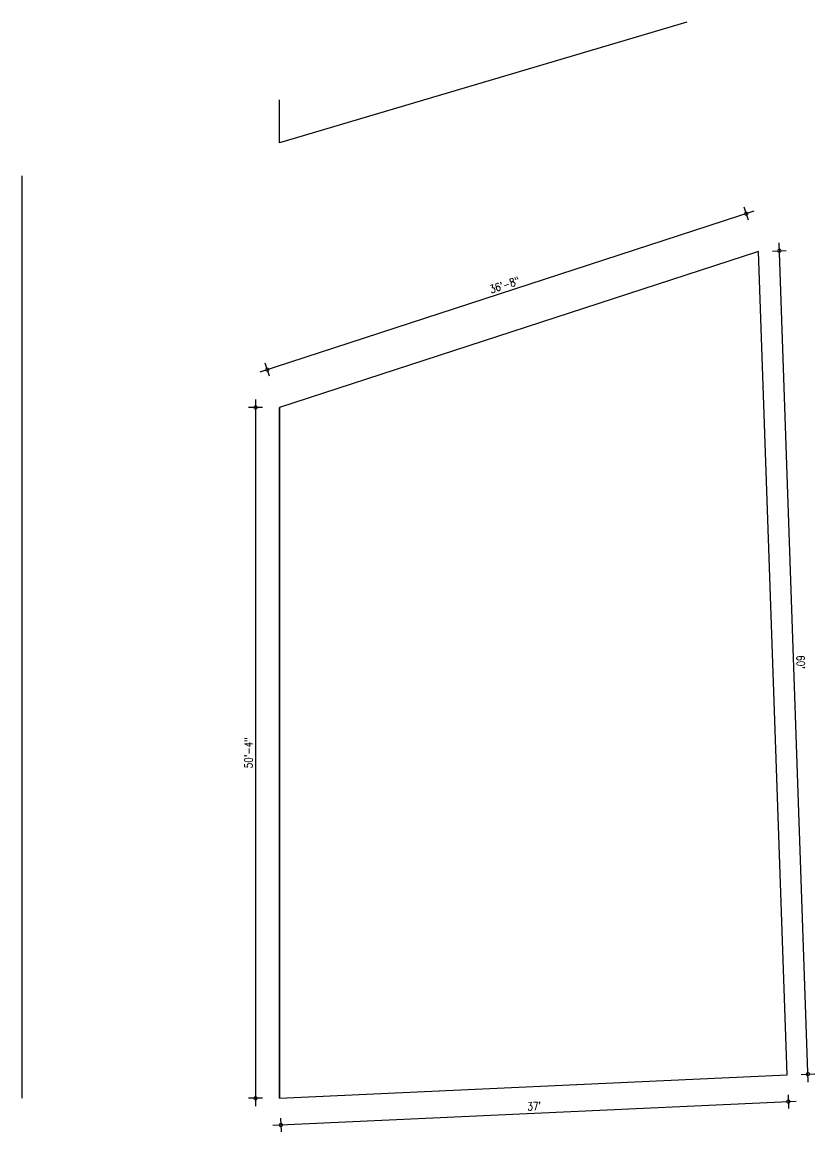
# Model space of a CAD drawing. Header units: inches. Extents: x -9985691 to 3643, y -3270716 to 4788.
# Drawn here: x -4993116 to -4992424, y -3270716 to -3269746 of the extents above; entities that cross this region are included whole.
import ezdxf

# ---------------------------------------------------------------- set-up
doc = ezdxf.new("R2010")
doc.units = ezdxf.units.IN
doc.header["$LTSCALE"] = 2
doc.header["$MEASUREMENT"] = 0
doc.header["$PDMODE"] = 34
doc.layers.get('0').update_dxf_attribs({"linetype": 'CONTINUOUS'})
doc.layers.get('DEFPOINTS').update_dxf_attribs({"color": 141, "linetype": 'CONTINUOUS'})
doc.styles.add('ROMANS', font='Romans.shx', dxfattribs={"width": 0.8})
doc.dimstyles.new('8 SCALE', dxfattribs={"dimscale": 0, "dimtxt": 7, "dimasz": 6, "dimexe": 6, "dimexo": 2, "dimgap": 2, "dimtad": 1, "dimdec": 0, "dimzin": 0, "dimdsep": 46, "dimlunit": 4, "dimtxsty": 'ROMANS', "dimblk": 'DOTSMALL', "dimcen": 0, "dimdle": 7, "dimclrd": 8, "dimclre": 8, "dimclrt": 3, "dimadec": 0, "dimazin": 0, "dimtfac": 1, "dimtdec": 0, "dimtofl": 0, "dimtmove": 2, "dimatfit": 3, "dimfxl": 6, "dimfxlon": 1, "dimtolj": 1, "dimtzin": 0, "dimarcsym": 0})

# ---------------------------------------------------------------- blocks, each defined once
blk = doc.blocks.new('_DOTSMALL')
at = {"color": 0, "linetype": 'ByBlock', "const_width": 0.5}
blk.add_lwpolyline([(-0.0625, 0, 1), (0.0625, 0, 1)], format="xyb", close=True, dxfattribs=at)
blk = doc.blocks.new('*D526')
at = {"color": 8, "lineweight": -2, "ltscale": 0.5, "transparency": 16777216}
for p, q in [((-4992912.39, -3270075.92), (-4992912.39, -3270693.92)), ((-4992906.39, -3270082.92), (-4992918.39, -3270082.92)), ((-4992906.39, -3270686.92), (-4992918.39, -3270686.92))]:
    blk.add_line(p, q, dxfattribs=at)
at = {"layer": 'DEFPOINTS', "color": 0, "ltscale": 0.5, "transparency": 16777216}
for p in [(-4992891.32, -3270082.92), (-4992912.39, -3270686.92), (-4992891.32, -3270686.92)]:
    blk.add_point(p, dxfattribs=at)
at = {"color": 8, "lineweight": -2, "ltscale": 0.5, "transparency": 16777216, "xscale": 6, "yscale": 6, "zscale": 6}
for p, rotation in [((-4992912.39, -3270082.92), 90), ((-4992912.39, -3270686.92), 270)]:
    blk.add_blockref('_DOTSMALL', p, dxfattribs=dict(at, rotation=rotation))
at = {"color": 3, "ltscale": 0.5, "transparency": 16777216, "insert": (-4992918.56, -3270384.92), "char_height": 7, "attachment_point": 5, "rotation": 90, "style": 'ROMANS'}
blk.add_mtext('\\A1;50\'-4"', dxfattribs=at)
blk = doc.blocks.new('*D527')
at = {"color": 8, "lineweight": -2, "ltscale": 0.5, "transparency": 16777216}
for p, q in [((-4992481.63, -3269919.15), (-4992485.35, -3269907.74)), ((-4992476.83, -3269911.28), (-4992908.75, -3270052.02)), ((-4992900.23, -3270055.56), (-4992903.95, -3270044.15))]:
    blk.add_line(p, q, dxfattribs=at)
at = {"layer": 'DEFPOINTS', "color": 0, "ltscale": 0.5, "transparency": 16777216}
for p in [(-4992472.71, -3269946.51), (-4992902.09, -3270049.86), (-4992891.32, -3270082.92)]:
    blk.add_point(p, dxfattribs=at)
at = {"color": 8, "lineweight": -2, "ltscale": 0.5, "transparency": 16777216, "xscale": 6, "yscale": 6, "zscale": 6}
for p, rotation in [((-4992483.49, -3269913.45), 18.04877359395083), ((-4992902.09, -3270049.86), 198.0487735939508)]:
    blk.add_blockref('_DOTSMALL', p, dxfattribs=dict(at, rotation=rotation))
at = {"color": 3, "ltscale": 0.5, "transparency": 16777216, "insert": (-4992694.7, -3269975.79), "char_height": 7, "attachment_point": 5, "rotation": 18.04877, "style": 'ROMANS'}
blk.add_mtext('\\A1;36\'-8"', dxfattribs=at)
blk = doc.blocks.new('*D528')
at = {"color": 8, "lineweight": -2, "ltscale": 0.5, "transparency": 16777216}
for p, q in [((-4992460.5, -3269946.09), (-4992448.5, -3269945.67)), ((-4992429.33, -3270672.84), (-4992454.74, -3269938.88)), ((-4992435.57, -3270666.05), (-4992423.58, -3270665.63))]:
    blk.add_line(p, q, dxfattribs=at)
at = {"layer": 'DEFPOINTS', "color": 0, "ltscale": 0.5, "transparency": 16777216}
for p in [(-4992472.71, -3269946.51), (-4992454.5, -3269945.88), (-4992447.79, -3270666.47)]:
    blk.add_point(p, dxfattribs=at)
at = {"color": 8, "lineweight": -2, "ltscale": 0.5, "transparency": 16777216, "xscale": 6, "yscale": 6, "zscale": 6}
for p, rotation in [((-4992454.5, -3269945.88), 91.98281161524092), ((-4992429.57, -3270665.84), 271.9828116152409)]:
    blk.add_blockref('_DOTSMALL', p, dxfattribs=dict(at, rotation=rotation))
at = {"color": 3, "ltscale": 0.5, "transparency": 16777216, "insert": (-4992435.87, -3270305.65), "char_height": 7, "attachment_point": 5, "rotation": 271.98281, "style": 'ROMANS'}
blk.add_mtext("\\A1;60'", dxfattribs=at)
blk = doc.blocks.new('*D529')
at = {"color": 8, "lineweight": -2, "ltscale": 0.5, "transparency": 16777216}
for p, q in [((-4992446.99, -3270683.82), (-4992446.44, -3270695.81)), ((-4992897.23, -3270710.58), (-4992439.72, -3270689.49)), ((-4992890.52, -3270704.26), (-4992889.97, -3270716.25))]:
    blk.add_line(p, q, dxfattribs=at)
at = {"layer": 'DEFPOINTS', "color": 0, "ltscale": 0.5, "transparency": 16777216}
for p in [(-4992447.79, -3270666.47), (-4992891.32, -3270686.92), (-4992446.71, -3270689.81)]:
    blk.add_point(p, dxfattribs=at)
at = {"color": 8, "lineweight": -2, "ltscale": 0.5, "transparency": 16777216, "xscale": 6, "yscale": 6, "zscale": 6}
for p, rotation in [((-4992446.71, -3270689.81), 2.638984679658408), ((-4992890.24, -3270710.26), 182.6389846796584)]:
    blk.add_blockref('_DOTSMALL', p, dxfattribs=dict(at, rotation=rotation))
at = {"color": 3, "ltscale": 0.5, "transparency": 16777216, "insert": (-4992668.76, -3270693.87), "char_height": 7, "attachment_point": 5, "rotation": 2.63898, "style": 'ROMANS'}
blk.add_mtext("\\A1;37'", dxfattribs=at)

msp = doc.modelspace()

# ---------------------------------------------------------------- linework, layer by layer
at = {"ltscale": 0.5}
for p, q in [((-4992535.29, -3269746.02), (-4992891.32, -3269851.4)), ((-4992891.32, -3269851.4), (-4992891.32, -3269813.85)), ((-4993116.32, -3270686.92), (-4993116.32, -3269880.45)), ((-4992472.71, -3269946.51), (-4992891.32, -3270082.92)), ((-4992447.79, -3270666.47), (-4992472.71, -3269946.51)), ((-4992891.32, -3270686.92), (-4992891.32, -3270082.92)), ((-4992891.32, -3270686.92), (-4992447.79, -3270666.47))]:
    msp.add_line(p, q, dxfattribs=at)
msp.add_lwpolyline([(-4992472.71, -3269946.51), (-4992891.32, -3270082.92), (-4992891.32, -3270686.92), (-4992447.79, -3270666.47)], close=True, dxfattribs=at)

# ---------------------------------------------------------------- dimensions: what is measured, and where the dimension line sits
for p1, p2, distance, picture, middle in [((-4992472.71, -3269946.51), (-4992891.32, -3270082.92), -34.77, '*D527', (-4992694.7, -3269975.79)), ((-4992447.79, -3270666.47), (-4992472.71, -3269946.51), -18.23, '*D528', (-4992435.87, -3270305.65)), ((-4992891.32, -3270686.92), (-4992447.79, -3270666.47), -23.36, '*D529', (-4992668.76, -3270693.87))]:
    dim = msp.add_aligned_dim(p1=p1, p2=p2, distance=distance, dimstyle='8 SCALE', override={"dimscale": 1}, dxfattribs=at)
    dim.commit()
    dim.dimension.update_dxf_attribs({"geometry": picture, "text_midpoint": middle})
dim = msp.add_linear_dim(base=(-4992912.39, -3270686.92), p1=(-4992891.32, -3270082.92), p2=(-4992891.32, -3270686.92), angle=90, dimstyle='8 SCALE', override={"dimscale": 1}, dxfattribs=at)
dim.commit()
dim.dimension.update_dxf_attribs({"geometry": '*D526', "text_midpoint": (-4992918.56, -3270384.92)})

doc.saveas('drawing.dxf')
